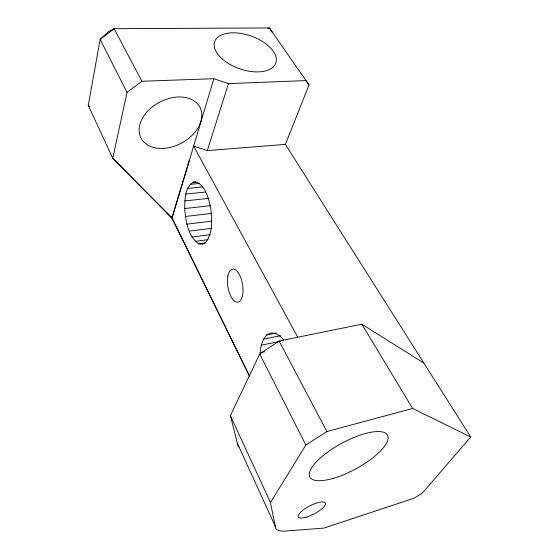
<?xml version="1.0" encoding="UTF-8"?>
<svg xmlns="http://www.w3.org/2000/svg" width="559" height="559" viewBox="0 0 559 559"><rect width="100%" height="100%" fill="white"/><g stroke="black" fill="none" stroke-linecap="round" stroke-linejoin="round"><path stroke-width="0.84" d="M193.267 182.171L196.712 182.108C206.627 187.265 208.877 199.801 210.946 209.786C211.98 220.749 212.853 233.55 205.453 242.613L202.239 244.29L198.773 243.843C187.656 236.191 185.826 221.001 184.666 208.563C184.924 199.542 184.61 187.544 193.267 182.171L195.86 181.92M260.201 354.343C260.431 347.467 261.815 340.089 266.748 334.96L270.752 332.968L275.308 333.353L280.108 336.155L283.644 339.97M189.208 160.838L171.886 218.038L112.75 158.302L88.273 105.351L100.138 39.41L108.257 31.863L114.141 28.684L269.403 27.95L308.994 84.94L285.383 144.404L470.727 437.012L422.276 493.164L414.051 498.223L323.934 528.087L285.488 531.05A40.451 12.186 -27.3 0 1 275.217 526.173L237.428 443.469L230.378 415.616L259.704 353.994L279.102 341.025L361.848 324.199L423.918 363.112M308.994 84.94L306.025 80.601L228.477 83.605L213.845 78.714L141.916 81.265L114.141 28.684L100.138 39.41L127.026 92.417L112.75 158.302L172.053 218.017L249.677 376.256M172.053 218.017L213.845 78.714M297.64 337.007L193.631 146.095L207.312 150.567L228.477 83.605M275.217 526.173L270.465 502.527L305.871 445.02L326.903 431.534L412.654 408.475L470.727 437.012M127.026 92.417L141.916 81.265M267.754 28.32L269.403 27.95L272.478 32.436M260.194 352.652L264.456 351.765M261.319 345.169L280.988 341.165M263.541 339.131L280.576 335.721M266.748 334.96L276.174 333.094M198.773 243.843L205.691 242.906M195.294 241.348L208.2 239.629M192.03 237.016L210.205 234.647M189.18 231.153L211.609 228.317M186.916 224.159L211.903 221.105M185.378 216.466L211.225 213.433M184.666 208.563L210.547 205.649M184.812 200.933L209.038 198.319M185.819 194.064L205.607 192.01M187.642 188.404L202.344 186.923M190.179 184.337L199.647 183.401M207.312 150.567L285.383 144.404M166.491 212.42L171.886 218.038M88.273 105.351L89.44 106.587M361.848 324.199L412.654 408.475M279.102 341.025L326.903 431.534M259.704 353.994L305.871 445.02M171.124 216.48L249.496 376.298M230.378 415.616L270.465 502.527M238.868 447.088A38.124 14.807 -26.9 0 1 237.428 443.469M227.869 276.013A16.721 7.435 80.8 0 0 236.625 302.112A16.721 7.435 80.8 0 0 241.181 278.808A16.721 7.435 80.8 0 0 227.869 276.013M222.014 58.744A32.38 17.336 19.3 0 0 274.742 65.172A32.38 17.336 19.3 0 0 238.952 33.156A32.38 17.336 19.3 0 0 222.014 58.744M332.968 478.441A44.091 14.597 -28.4 0 0 387.848 436.034A44.091 14.597 -28.4 0 0 325.261 453.922A44.091 14.597 -28.4 0 0 332.968 478.441M306.073 517.201A15.156 4.563 -27.3 0 0 325.436 503.282A15.156 4.563 -27.3 0 0 304.068 509.354A15.156 4.563 -27.3 0 0 306.073 517.201M163.64 148.359A33.261 23.219 -27.8 0 0 200.346 108.18A33.261 23.219 -27.8 0 0 147.345 111.541A33.261 23.219 -27.8 0 0 163.64 148.359"/></g></svg>
